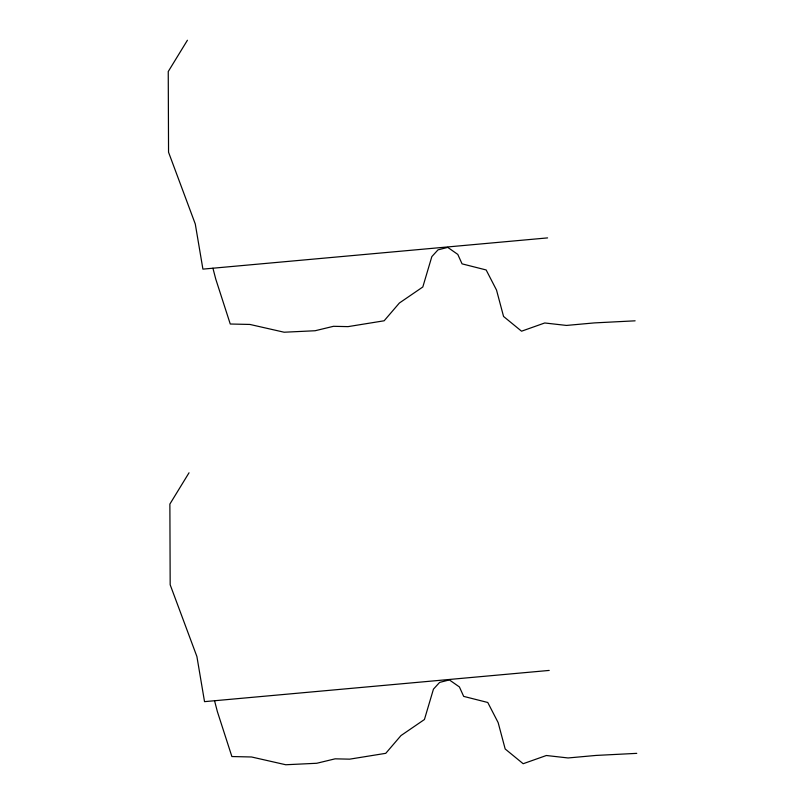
<?xml version="1.0" encoding="UTF-8"?>
<svg xmlns="http://www.w3.org/2000/svg" width="805" height="805" viewBox="0 0 805 805"><rect width="100%" height="100%" fill="white"/><g stroke="black" fill="none" stroke-linecap="round" stroke-linejoin="round"><path stroke-width="1.21" d="M187.414 40.25L168.245 71.544L168.547 152.236L195.283 224.001L202.91 269.122L547.591 237.898M189.034 472.776L169.875 504.071L170.177 584.772L196.903 656.538L204.53 701.648L549.211 670.424M635.125 320.823L594.382 322.906L566.468 325.431L544.733 322.976L521.549 331.197L503.558 316.456L496.534 290.092L486.15 269.957L462.06 263.859L457.793 254.41L447.761 247.387L438 249.862L431.832 256.614L422.816 286.983L399.361 303.032L384.146 320.782L348.042 326.629L333.491 326.307L315.127 330.744L284.135 332.224L249.912 324.445L230.26 324.013L215.75 279.073L212.933 268.216M636.755 753.359L596.002 755.432L568.088 757.958L546.364 755.503L523.169 763.724L505.178 748.982L498.154 722.618L487.77 702.483L463.68 696.385L459.414 686.947L449.381 679.923L439.621 682.399L433.452 689.14L424.436 719.509L400.981 735.569L385.766 753.319L349.662 759.155L335.122 758.833L316.747 763.271L285.755 764.75L251.532 756.982L231.88 756.539L217.37 711.6L214.553 700.742"/></g></svg>
